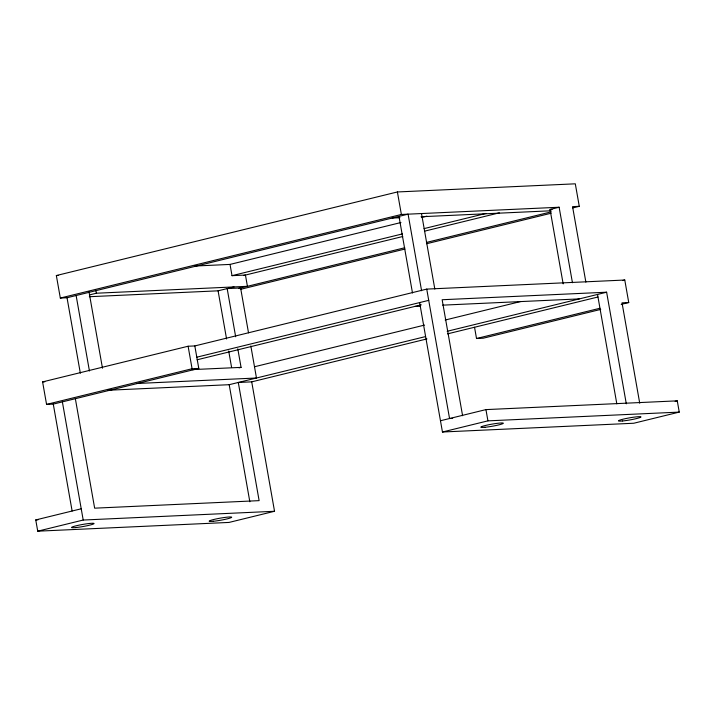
<?xml version="1.0" encoding="UTF-8"?>
<svg xmlns="http://www.w3.org/2000/svg" width="715" height="715" viewBox="0 0 715 715"><rect width="100%" height="100%" fill="white"/><g stroke="black" fill="none" stroke-linecap="round" stroke-linejoin="round"><path stroke-width="1.07" d="M421.591 290.755L408.086 214.16L67.031 297.744L60.319 298.048L56.351 275.543L397.397 191.96L575.307 183.818L579.275 206.322L572.778 207.913M60.319 298.048L401.374 214.473L559.13 207.243L572.447 282.747M89.554 294.893L96.373 293.221L247.426 286.313L245.442 275.052L232.018 275.668L230.024 264.416L194.516 266.043M230.024 264.416L400.954 222.526M421.484 217.494L426.891 216.171M232.018 275.668L402.357 233.921M424.058 228.612L485.896 213.454M243.493 275.534L402.76 236.504M424.46 231.186L499.329 212.838M89.339 296.716L218.084 290.826L234.002 286.921M563.161 283.882L550.041 209.477L559.13 207.243M238.56 288.485L404.744 247.756M426.444 242.439L551.22 211.863M240.383 289.369L404.958 249.043M426.614 243.735L551.122 213.222M194.82 345.935L198.788 368.44L53.276 404.1L46.564 404.404L42.596 381.899L188.108 346.239L194.82 345.935L426.739 289.101L624.776 280.03L628.744 302.543L621.201 304.384M196.804 357.187L428.723 300.354M197.099 359.788L421.287 304.849M46.564 404.404L192.076 368.743L198.788 368.44M239.025 367.876L241.071 367.376L237.791 348.777M254.495 366.759L424.594 325.075M445.177 320.034L521.021 301.444M622.622 280.557L624.776 280.03M108.063 390.247L229.193 384.697L425.497 336.595M447.161 331.286L606.624 292.212L626.304 403.814M75.361 398.756L94.648 508.168L259.125 500.643L238.292 382.471L251.716 381.855L426.944 338.919M447.492 333.878L597.963 297.002M474.537 327.256L476.521 338.508L599.948 308.263M600.725 309.407L483.233 338.204L476.521 338.508M251.716 381.855L274.533 511.279L229.059 522.424L37.734 531.182L35.75 519.93L81.224 508.785M440.467 420.751L485.941 409.606L677.266 400.847L679.25 412.099L633.776 423.244L442.451 432.003L419.625 302.579M37.734 531.182L83.208 520.037L274.533 511.279M442.451 432.003L487.925 420.858L679.25 412.099M675.13 401.374L677.266 400.847M579.275 206.322L572.563 206.635L585.871 282.13M550.041 209.477L552.105 209.379M392.169 218.066L399.944 217.709M421.064 216.743L551.086 210.782M56.351 275.543L58.576 275.436M606.624 292.212L442.147 299.737L462.596 415.719M414.861 306.422L420.42 306.172M442.648 305.153L579.338 298.897M628.744 302.543L622.032 302.847L639.728 403.215M192.237 369.61L241.071 367.376M42.596 381.899L44.822 381.801M136.458 383.508L256.479 378.012L250.831 345.971M452.658 418.382L449.556 418.525L426.739 289.101M35.75 519.93L37.975 519.832M597.525 294.437L616.822 403.85M485.941 409.606L487.925 420.858M421.51 213.544L434.818 289.048M397.397 191.96L401.374 214.473M398.988 216.386L412.492 292.98M248.516 332.841L240.606 287.984L227.173 288.592L235.664 336.738M218.084 290.826L226.575 338.964M228.693 351.002L231.589 367.412M229.193 384.697L249.839 501.778M188.108 346.239L192.076 368.743M95.837 290.156L96.373 293.221M89.009 291.827L102.477 368.207M76.13 295.51L89.438 371.005M67.031 297.744L80.348 373.239M62.375 401.875L83.208 520.037M53.276 404.1L72.126 511.019M622.613 420.974A11.476 1.064 -10 0 0 640.837 417.113A11.476 1.064 -10 0 0 625.527 418.624A11.476 1.064 -10 0 0 622.613 420.974M484.993 427.275A11.476 1.064 -10 0 0 503.217 423.414A11.476 1.064 -10 0 0 487.907 424.925A11.476 1.064 -10 0 0 484.993 427.275M213.356 521.271A11.476 1.064 -10 0 0 231.58 517.401A11.476 1.064 -10 0 0 216.27 518.92A11.476 1.064 -10 0 0 213.356 521.271M75.727 527.572A11.476 1.064 -10 0 0 93.951 523.702A11.476 1.064 -10 0 0 78.65 525.221A11.476 1.064 -10 0 0 75.727 527.572"/></g></svg>
